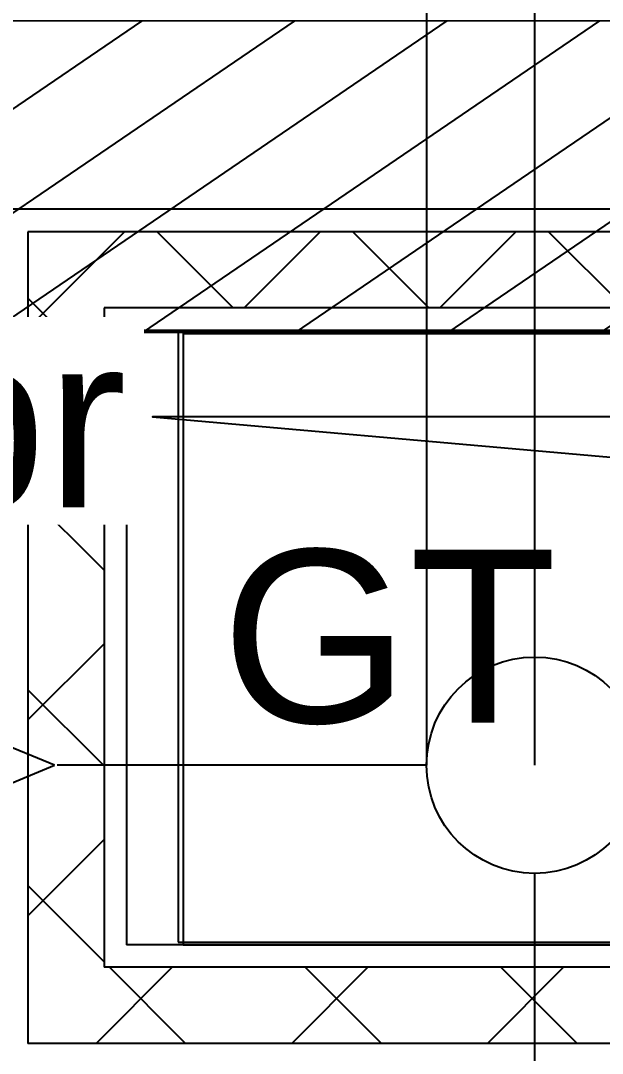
# Model space of a CAD drawing. Header units: millimetres. Extents: x 522027 to 600964, y -380282 to -298602.
# Drawn here: x 567288 to 567625, y -344646 to -344050 of the extents above; entities that cross this region are included whole.
import ezdxf

# ---------------------------------------------------------------- set-up
doc = ezdxf.new("R2010")
doc.units = ezdxf.units.MM
doc.layers.add('3-BAT C-Niveau -2', color=7, linetype='Continuous')
doc.layers.add('prlm-GT', color=242, linetype='Continuous')
for name, color, linetype, lineweight in [('prlm-ELEC-CFO', 1, 'Continuous', 25), ('prlm-VMC', 82, 'Continuous', 25), ('RESERAVTION', 5, 'Continuous', 30)]:
    doc.layers.add(name, color=color, linetype=linetype, lineweight=lineweight)
doc.styles.add('Arial', font='arial.ttf')

msp = doc.modelspace()

# ---------------------------------------------------------------- hatches: boundary and pattern name
h = msp.add_hatch()
h.set_pattern_fill('02_ISOLANT', color=256, scale=10, angle=-90.00001, style=0, pattern_type=2)
h.set_pattern_definition([(314.999993, (505019.33, 142779.7), (56.568549, 56.568536), []), (44.999993, (505019.33, 142779.7), (56.568536, -56.568549), [])])
h.paths.add_polyline_path([(567336.59, -344215.71), (567292.59, -344171.71), (567292.59, -344640.71), (567336.59, -344596.71)])
h = msp.add_hatch()
h.set_pattern_fill('02_ISOLANT', color=256, scale=10, angle=-180.00001, style=0, pattern_type=2)
h.set_pattern_definition([(224.999993, (505019.33, 142779.7), (56.568536, -56.568549), []), (314.999993, (505019.33, 142779.7), (-56.568549, -56.568536), [])])
h.paths.add_polyline_path([(568222.59, -344215.71), (568266.59, -344171.71), (567292.59, -344171.71), (567336.59, -344215.71)])
h = msp.add_hatch()
h.set_pattern_fill('02_ISOLANT', color=256, scale=10, angle=-180.00001, style=0, pattern_type=2)
h.set_pattern_definition([(224.999993, (505019.33, 142779.7), (56.568536, -56.568549), []), (314.999993, (505019.33, 142779.7), (-56.568549, -56.568536), [])])
h.paths.add_polyline_path([(568266.59, -344640.71), (568222.59, -344596.71), (567336.59, -344596.71), (567292.59, -344640.71)])
at = {"layer": '3-BAT C-Niveau -2'}
h = msp.add_hatch(dxfattribs=at)
h.set_pattern_fill('MURS MACONNERIE-2', color=256, scale=10, angle=-10.7236, style=0, pattern_type=2)
h.set_pattern_definition([(34.276399, (505201.977, 142745.115), (-23.42441, 44.173488), [])])
h.paths.add_polyline_path([(568505.95, -344229.85), (568505.94, -344049.85), (565409.14, -344049.97), (565589.12, -344229.96)])
at = {"layer": 'RESERAVTION'}
h = msp.add_hatch(dxfattribs=at)
h.set_pattern_fill('JIS_RC_18', color=256, scale=200, angle=-10.7236)
h.set_pattern_definition([(45, (-1038857.4, 3522301.7), (-2545.5844, 2545.5844), []), (45, (-1038657.4, 3522301.7), (-2545.5844, 2545.5844), []), (45, (-1038457.4, 3522301.7), (-2545.5844, 2545.5844), [])])
h.paths.add_polyline_path([(571189.3, -344277.35), (571189.9, -344278.53), (571188.54, -344277.83, 0.254585), (571159.24, -344331.64, 1), (571287.36, -344331.64, 0.589424)])
h.paths.add_polyline_path([(571415.81, -344331.48, 1), (571543.93, -344331.48, 1)])
h.paths.add_polyline_path([(571996.08, -344298.1), (571674.53, -344298.1), (571608.63, -344359.06), (571608.63, -344395.44), (571996.08, -344395.44)])
h.paths.add_polyline_path([(565211.48, -343876.82), (565389.25, -343876.82), (565389.25, -343755.48), (565211.48, -343755.48), (565211.48, -343821.64), (565224.91, -343822.91), (565211.48, -343823.82)])
h.paths.add_polyline_path([(565389.25, -343632.44), (565211.48, -343632.44), (565211.48, -343753.79), (565389.25, -343753.79)], flags=17)
h.paths.add_polyline_path([(565389.24, -343516.42), (565211.48, -343516.42), (565211.48, -343579.19), (565389.24, -343579.19)], flags=17)
h.paths.add_polyline_path([(565391.48, -343167.58), (565217.27, -343167.58), (565217.27, -343227.17), (565391.48, -343227.17)])
h.paths.add_polyline_path([(565391.48, -343105.83), (565217.27, -343105.83), (565217.27, -343167.58), (565391.48, -343167.58)])
h.paths.add_polyline_path([(565389.24, -343457.84), (565211.48, -343457.84), (565211.48, -343479.63), (565226.82, -343491.02), (565211.48, -343485.63), (565211.48, -343516.42), (565389.24, -343516.42)], flags=17)
h.paths.add_polyline_path([(565476.73, -343759.29), (564852.41, -343135.1), (564740.07, -343247.46), (565364.38, -343871.65)], flags=9)

# ---------------------------------------------------------------- linework, layer by layer
for p, q in [((568279.6, -344158.71), (567279.6, -344158.71)), ((567292.59, -344171.71), (567292.59, -344640.71)), ((567292.59, -344171.71), (567292.59, -344640.71)), ((568266.59, -344171.71), (567292.59, -344171.71)), ((568266.59, -344171.71), (567292.59, -344171.71)), ((567336.59, -344215.71), (567336.59, -344596.71)), ((567336.59, -344215.71), (567336.59, -344596.71)), ((568222.59, -344215.71), (567336.59, -344215.71)), ((568222.59, -344215.71), (567336.59, -344215.71)), ((567349.59, -344228.71), (567349.59, -344583.71)), ((567349.59, -344228.71), (567349.59, -344583.71)), ((568209.59, -344228.71), (567349.59, -344228.71)), ((568209.59, -344228.71), (567349.59, -344228.71)), ((568209.59, -344583.71), (567349.59, -344583.71)), ((568222.59, -344596.71), (567336.59, -344596.71)), ((568222.59, -344596.71), (567336.59, -344596.71)), ((568266.59, -344640.71), (567292.59, -344640.71)), ((568266.59, -344640.71), (567292.59, -344640.71))]:
    msp.add_line(p, q)
at = {"flags": 128}
msp.add_lwpolyline([(568159.59, -344511.44), (568159.59, -344278.71), (567364.63, -344278.71), (568086.6, -344342.18)], close=True, dxfattribs=at)
at = {"layer": '3-BAT C-Niveau -2'}
for p, q in [((568505.94, -344049.85), (565409.14, -344049.97)), ((568505.94, -344049.85), (565409.14, -344049.97)), ((568505.95, -344229.85), (565589.12, -344229.96)), ((568505.95, -344229.85), (565589.12, -344229.96))]:
    msp.add_line(p, q, dxfattribs=at)
at = {"layer": 'prlm-GT'}
for p, q in [((568239.53, -344229.19), (567379.53, -344229.19)), ((567379.53, -344229.19), (567379.53, -344582.28)), ((567379.53, -344582.28), (568239.53, -344582.28))]:
    msp.add_line(p, q, dxfattribs=at)
msp.add_lwpolyline([(567382.3, -344583.71), (568242.3, -344583.71), (568242.3, -344230.62), (567382.3, -344230.62)], close=True, dxfattribs=at)
at = {"layer": 'prlm-VMC'}
for p, q in [((567522.99, -343924.45), (567522.99, -344479.98)), ((567585.49, -343924.45), (567585.49, -344479.98)), ((567308.02, -344479.98), (567157.93, -344418.37)), ((567158.02, -344541.83), (567308.02, -344479.98)), ((567522.99, -344479.98), (567309.53, -344479.98)), ((567585.49, -344542.48), (567585.5, -345281.96))]:
    msp.add_line(p, q, dxfattribs=at)
msp.add_circle((567585.49, -344479.98), 62.5, dxfattribs=at)
msp.add_solid([(567298.02, -344479.99), (567168.02, -344531.82), (567167.93, -344428.36), (567298.02, -344479.99)], dxfattribs=at)

# ---------------------------------------------------------------- texts
at = {"layer": '3-BAT C-Niveau -2', "insert": (567404.38, -344355.43), "char_height": 100, "attachment_point": 1, "rotation": 359.99999, "line_spacing_factor": 0.25, "style": 'Arial'}
msp.add_mtext('GT 20', dxfattribs=at)

# ---------------------------------------------------------------- next in the draw order: texts
at = {"layer": 'prlm-ELEC-CFO', "insert": (567287.64, -344295.98), "char_height": 100, "attachment_point": 5, "line_spacing_factor": 0.8, "style": 'Arial', "bg_fill": 3, "box_fill_scale": 1.1, "bg_fill_color": 256, "bg_fill_transparency": 0}
msp.add_mtext('pr', dxfattribs=at)

doc.saveas('drawing.dxf')
